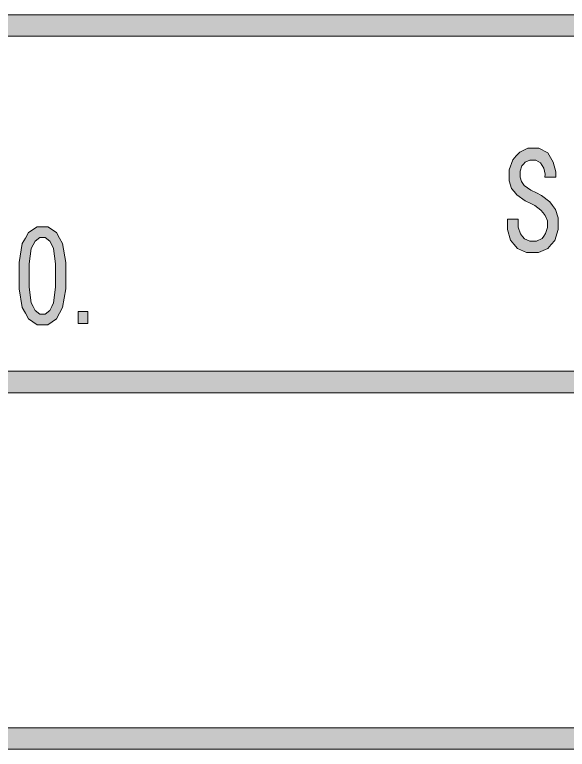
# Model space of a CAD drawing. Header units: millimetres. Extents: x 805 to 6044844, y 120 to 7887884.
# Drawn here: x 6037531 to 6039199, y 7806084 to 7808299 of the extents above; entities that cross this region are included whole.
import ezdxf

# ---------------------------------------------------------------- set-up
doc = ezdxf.new("R2010")
doc.units = ezdxf.units.MM

msp = doc.modelspace()

# ---------------------------------------------------------------- hatches: boundary and pattern name
h = msp.add_hatch(color=0)
h.dxf.hatch_style = 2
h.paths.add_polyline_path([(6043344, 7808299.1), (6043344, 7808234.1), (6035838.5, 7808234.1), (6035838.5, 7808299.1)])
h = msp.add_hatch(color=0)
h.dxf.hatch_style = 2
h.paths.add_polyline_path([(6039171.9, 7807671.7), (6039171.9, 7807651.3), (6039161.7, 7807618.6), (6039150.9, 7807606.2), (6039140.7, 7807594.4), (6039112.3, 7807582.1), (6039094.6, 7807582.1), (6039076.3, 7807582.1), (6039048.4, 7807594.4), (6039038.2, 7807607.3), (6039028, 7807619.6), (6039018.4, 7807651.3), (6039018.4, 7807670.1), (6039018.4, 7807682.4), (6039051.1, 7807682.4), (6039051.1, 7807671.7), (6039051.1, 7807658.3), (6039057.5, 7807637.9), (6039064, 7807630.4), (6039070.4, 7807623.4), (6039086, 7807616.4), (6039094.6, 7807616.4), (6039105.8, 7807616.4), (6039123, 7807623.9), (6039128.4, 7807631.5), (6039133.7, 7807639), (6039139.1, 7807657.7), (6039139.1, 7807668.5), (6039139.1, 7807677.1), (6039132.7, 7807693.7), (6039126.2, 7807701.8), (6039119.3, 7807709.3), (6039101, 7807723.2), (6039088.7, 7807729.7), (6039071.5, 7807737.7), (6039046.8, 7807755.4), (6039038.8, 7807765.6), (6039031.2, 7807775.3), (6039023.7, 7807798.4), (6039023.7, 7807812.3), (6039023.7, 7807831.1), (6039034.5, 7807861.7), (6039044.7, 7807873), (6039055.4, 7807884.8), (6039080.1, 7807896.6), (6039094.6, 7807896.6), (6039112.8, 7807896.6), (6039140.2, 7807882.6), (6039148.2, 7807868.7), (6039156.3, 7807854.7), (6039164.9, 7807824.7), (6039164.9, 7807808.6), (6039131.6, 7807808.6), (6039132.7, 7807818.2), (6039128.4, 7807836.5), (6039123, 7807844.5), (6039118.2, 7807852.6), (6039103.7, 7807860.6), (6039094.6, 7807860.6), (6039086, 7807860.6), (6039072, 7807854.7), (6039067.2, 7807848.8), (6039061.8, 7807842.9), (6039057, 7807827.3), (6039057, 7807817.7), (6039057, 7807809.6), (6039060.8, 7807795.7), (6039065.1, 7807789.8), (6039068.8, 7807783.9), (6039089.2, 7807769.9), (6039105.8, 7807761.9), (6039121.4, 7807753.8), (6039146.1, 7807734.5), (6039154.7, 7807723.2), (6039163.3, 7807712), (6039171.9, 7807686.2)])
h = msp.add_hatch(color=0)
h.paths.add_polyline_path([(6037685.2, 7807512.3), (6037685.2, 7807472.6), (6037675.6, 7807415.7), (6037666.5, 7807398.5), (6037657.3, 7807381.4), (6037631.6, 7807363.6), (6037615.5, 7807363.6), (6037598.8, 7807363.6), (6037573.1, 7807381.4), (6037563.4, 7807398.5), (6037553.8, 7807415.7), (6037544.6, 7807472.6), (6037544.6, 7807512.3), (6037544.6, 7807552), (6037553.8, 7807608.9), (6037563.4, 7807625.5), (6037573.1, 7807642.7), (6037598.8, 7807659.4), (6037615.5, 7807659.4), (6037631.6, 7807659.4), (6037657.3, 7807642.7), (6037666.5, 7807625.5), (6037675.6, 7807608.9), (6037685.2, 7807552)])
h.paths.add_polyline_path([(6037654.7, 7807512.3), (6037654.7, 7807547.7), (6037648.8, 7807594.4), (6037643.4, 7807605.2), (6037637.5, 7807616.4), (6037623.5, 7807627.2), (6037615.5, 7807627.2), (6037606.9, 7807627.2), (6037592.9, 7807616.4), (6037587, 7807605.2), (6037580.6, 7807594.4), (6037574.7, 7807547.7), (6037574.7, 7807512.3), (6037574.7, 7807476.9), (6037580.6, 7807430.2), (6037587, 7807418.9), (6037592.9, 7807407.1), (6037606.9, 7807395.8), (6037615.5, 7807395.8), (6037623.5, 7807395.8), (6037637.5, 7807407.1), (6037643.4, 7807418.9), (6037648.8, 7807430.2), (6037654.7, 7807476.9)])
h = msp.add_hatch(color=0)
h.dxf.hatch_style = 2
h.paths.add_polyline_path([(6037752.3, 7807367.4), (6037722.8, 7807367.4), (6037722.8, 7807404.4), (6037752.3, 7807404.4)])
h = msp.add_hatch(color=0)
h.dxf.hatch_style = 2
h.paths.add_polyline_path([(6043344, 7807223.6), (6043344, 7807159.2), (6035838.5, 7807159.2), (6035838.5, 7807223.6)])
h = msp.add_hatch(color=0)
h.dxf.hatch_style = 2
h.paths.add_polyline_path([(6043344, 7806148.1), (6043344, 7806083.7), (6035838.5, 7806083.7), (6035838.5, 7806148.1)])

# ---------------------------------------------------------------- linework, layer by layer
at = {"color": 0, "lineweight": 0}
for points in [[(6043344, 7808299.1), (6043344, 7808234.1), (6035838.5, 7808234.1), (6035838.5, 7808299.1)], [(6039171.9, 7807671.7), (6039171.9, 7807651.3), (6039161.7, 7807618.6), (6039150.9, 7807606.2), (6039140.7, 7807594.4), (6039112.3, 7807582.1), (6039094.6, 7807582.1), (6039076.3, 7807582.1), (6039048.4, 7807594.4), (6039038.2, 7807607.3), (6039028, 7807619.6), (6039018.4, 7807651.3), (6039018.4, 7807670.1), (6039018.4, 7807682.4), (6039051.1, 7807682.4), (6039051.1, 7807671.7), (6039051.1, 7807658.3), (6039057.5, 7807637.9), (6039064, 7807630.4), (6039070.4, 7807623.4), (6039086, 7807616.4), (6039094.6, 7807616.4), (6039105.8, 7807616.4), (6039123, 7807623.9), (6039128.4, 7807631.5), (6039133.7, 7807639), (6039139.1, 7807657.7), (6039139.1, 7807668.5), (6039139.1, 7807677.1), (6039132.7, 7807693.7), (6039126.2, 7807701.8), (6039119.3, 7807709.3), (6039101, 7807723.2), (6039088.7, 7807729.7), (6039071.5, 7807737.7), (6039046.8, 7807755.4), (6039038.8, 7807765.6), (6039031.2, 7807775.3), (6039023.7, 7807798.4), (6039023.7, 7807812.3), (6039023.7, 7807831.1), (6039034.5, 7807861.7), (6039044.7, 7807873), (6039055.4, 7807884.8), (6039080.1, 7807896.6), (6039094.6, 7807896.6), (6039112.8, 7807896.6), (6039140.2, 7807882.6), (6039148.2, 7807868.7), (6039156.3, 7807854.7), (6039164.9, 7807824.7), (6039164.9, 7807808.6), (6039131.6, 7807808.6), (6039132.7, 7807818.2), (6039128.4, 7807836.5), (6039123, 7807844.5), (6039118.2, 7807852.6), (6039103.7, 7807860.6), (6039094.6, 7807860.6), (6039086, 7807860.6), (6039072, 7807854.7), (6039067.2, 7807848.8), (6039061.8, 7807842.9), (6039057, 7807827.3), (6039057, 7807817.7), (6039057, 7807809.6), (6039060.8, 7807795.7), (6039065.1, 7807789.8), (6039068.8, 7807783.9), (6039089.2, 7807769.9), (6039105.8, 7807761.9), (6039121.4, 7807753.8), (6039146.1, 7807734.5), (6039154.7, 7807723.2), (6039163.3, 7807712), (6039171.9, 7807686.2)], [(6037685.2, 7807512.3), (6037685.2, 7807472.6), (6037675.6, 7807415.7), (6037666.5, 7807398.5), (6037657.3, 7807381.4), (6037631.6, 7807363.6), (6037615.5, 7807363.6), (6037598.8, 7807363.6), (6037573.1, 7807381.4), (6037563.4, 7807398.5), (6037553.8, 7807415.7), (6037544.6, 7807472.6), (6037544.6, 7807512.3), (6037544.6, 7807552), (6037553.8, 7807608.9), (6037563.4, 7807625.5), (6037573.1, 7807642.7), (6037598.8, 7807659.4), (6037615.5, 7807659.4), (6037631.6, 7807659.4), (6037657.3, 7807642.7), (6037666.5, 7807625.5), (6037675.6, 7807608.9), (6037685.2, 7807552)], [(6037654.7, 7807512.3), (6037654.7, 7807547.7), (6037648.8, 7807594.4), (6037643.4, 7807605.2), (6037637.5, 7807616.4), (6037623.5, 7807627.2), (6037615.5, 7807627.2), (6037606.9, 7807627.2), (6037592.9, 7807616.4), (6037587, 7807605.2), (6037580.6, 7807594.4), (6037574.7, 7807547.7), (6037574.7, 7807512.3), (6037574.7, 7807476.9), (6037580.6, 7807430.2), (6037587, 7807418.9), (6037592.9, 7807407.1), (6037606.9, 7807395.8), (6037615.5, 7807395.8), (6037623.5, 7807395.8), (6037637.5, 7807407.1), (6037643.4, 7807418.9), (6037648.8, 7807430.2), (6037654.7, 7807476.9)], [(6037752.3, 7807367.4), (6037722.8, 7807367.4), (6037722.8, 7807404.4), (6037752.3, 7807404.4)], [(6043344, 7807223.6), (6043344, 7807159.2), (6035838.5, 7807159.2), (6035838.5, 7807223.6)], [(6043344, 7806148.1), (6043344, 7806083.7), (6035838.5, 7806083.7), (6035838.5, 7806148.1)]]:
    msp.add_lwpolyline(points, close=True, dxfattribs=at)

doc.saveas('drawing.dxf')
